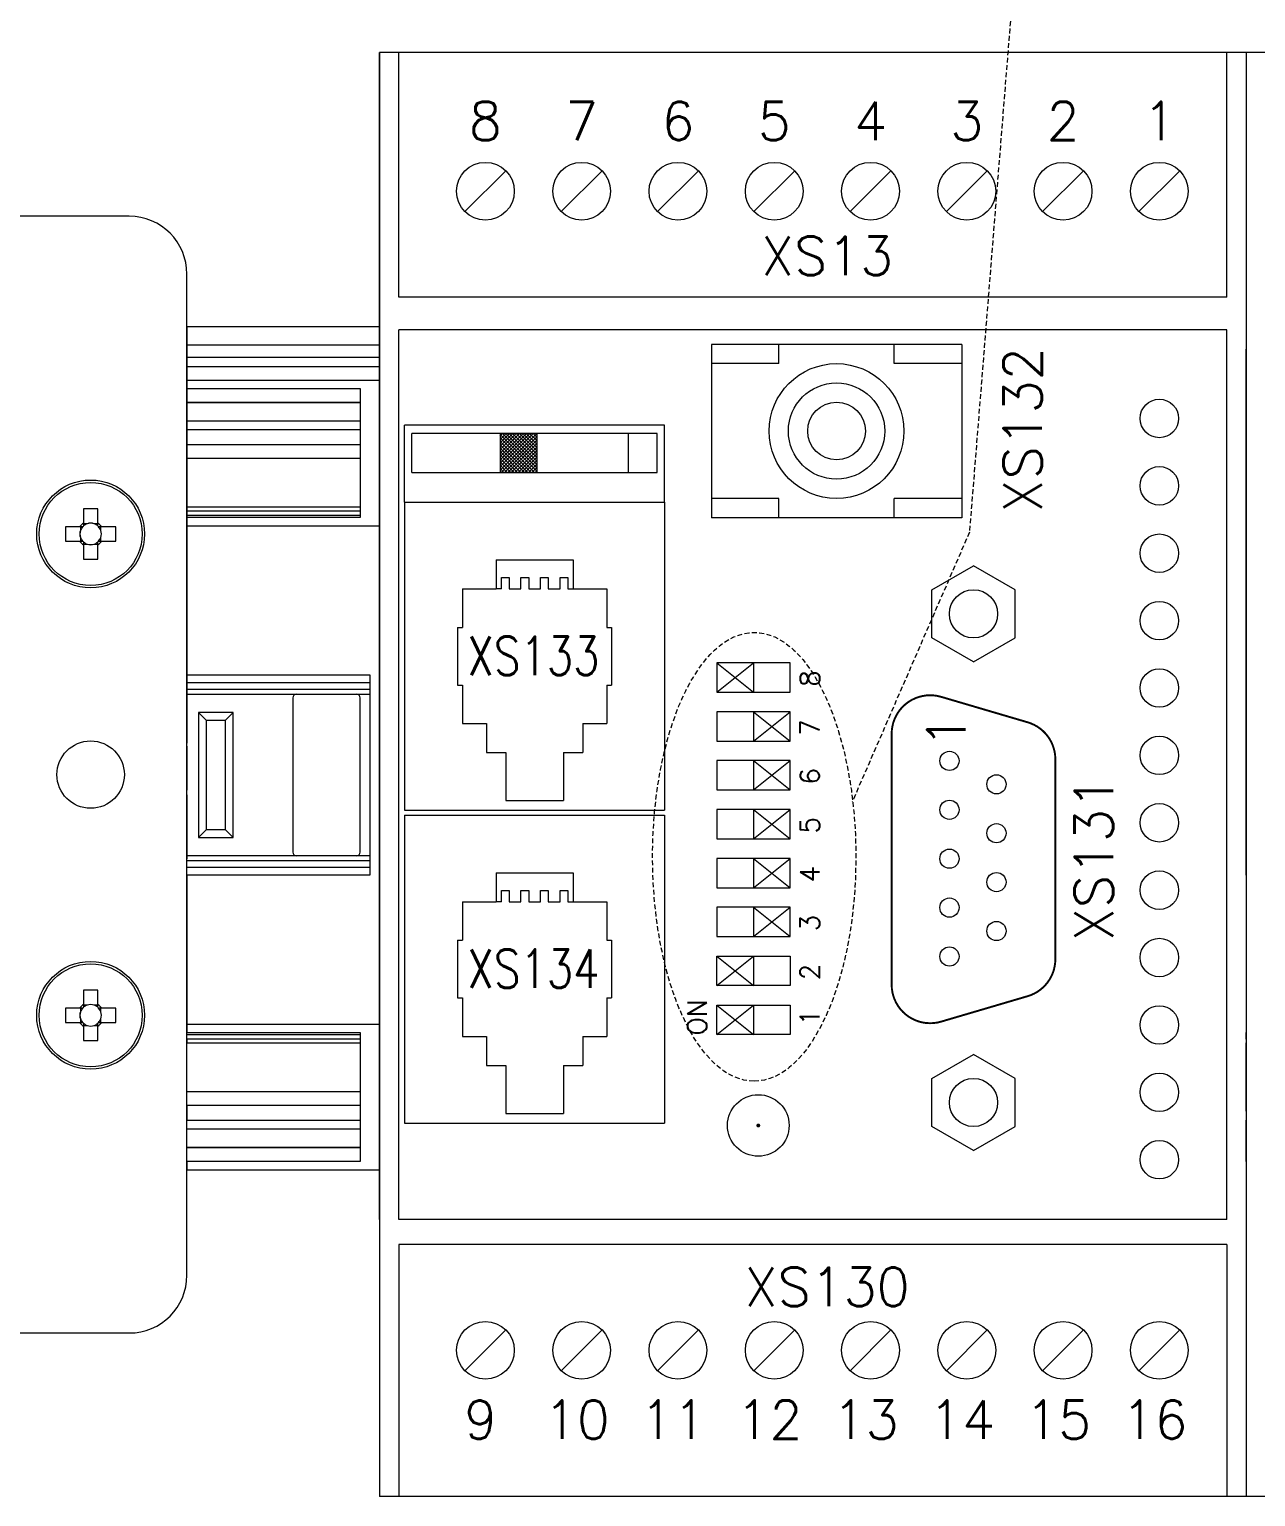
# Model space of a CAD drawing. Extents: x -2993 to 3661, y -4147 to -1441.
# Drawn here: x 2092.6 to 2156.3, y -3647.5 to -3571.3 of the extents above; entities that cross this region are included whole.
import ezdxf
from ezdxf.enums import TextEntityAlignment as Align

# ---------------------------------------------------------------- set-up
doc = ezdxf.new("R2010")
doc.units = 0
doc.header["$LTSCALE"] = 0.1
doc.header["$MEASUREMENT"] = 0
doc.linetypes.add('DASHED', pattern=[19.05, 12.7, -6.35])
doc.layers.get('0').update_dxf_attribs({"linetype": 'CONTINUOUS'})
doc.styles.get("Standard").update_dxf_attribs({"font": 'simplex.shx'})

msp = doc.modelspace()

# ---------------------------------------------------------------- hatches: boundary and pattern name
at = {"lineweight": 13}
h = msp.add_hatch(dxfattribs=at)
h.set_pattern_fill('ANSI37', color=256, angle=180, style=0)
h.set_pattern_definition([(225, (3390.30596, -1324.39629), (0.0883883476, -0.0883883476), []), (315, (3390.30596, -1324.39629), (0.0883883476, 0.0883883476), [])])
h.paths.add_polyline_path([(2117.034, -3594.282), (2118.939, -3594.282), (2118.939, -3592.258), (2117.034, -3592.258)])

# ---------------------------------------------------------------- linework, layer by layer
at = {"linetype": 'DASHED', "lineweight": 13, "ltscale": 0.2}
for p, q in [((2146.814, -3529.828), (2141.408, -3597.388)), ((2141.408, -3597.388), (2135.32, -3611.395))]:
    msp.add_line(p, q, dxfattribs=at)
at = {"lineweight": 13}
for p, q in [((2110.771, -3586.677), (2110.771, -3572.477)), ((2110.771, -3572.477), (2110.771, -3647.477)), ((2110.771, -3572.477), (2110.771, -3647.477)), ((2110.771, -3572.477), (2110.771, -3647.477)), ((2110.771, -3572.477), (2110.771, -3647.477)), ((2110.771, -3572.477), (2110.771, -3647.477)), ((2110.771, -3572.477), (2110.771, -3647.477)), ((2110.771, -3572.477), (2110.771, -3647.477)), ((2110.771, -3572.477), (2110.771, -3647.477)), ((2110.771, -3572.477), (2110.771, -3647.477)), ((2155.771, -3572.477), (2110.771, -3572.477)), ((2155.771, -3572.477), (2110.771, -3572.477)), ((2111.771, -3585.177), (2111.771, -3572.477)), ((2154.771, -3585.177), (2154.771, -3572.477)), ((2155.771, -3572.477), (2155.771, -3647.477)), ((2155.771, -3572.477), (2155.771, -3647.477)), ((2155.771, -3572.477), (2155.771, -3647.477)), ((2155.771, -3572.477), (2155.771, -3647.477)), ((2155.771, -3572.477), (2155.771, -3647.477)), ((2155.771, -3572.477), (2155.771, -3647.477)), ((2155.771, -3572.477), (2155.771, -3647.477)), ((2155.771, -3572.477), (2155.771, -3647.477)), ((2155.771, -3572.477), (2155.771, -3647.477)), ((2155.771, -3572.477), (2155.771, -3647.477)), ((2155.771, -3572.477), (2155.771, -3647.477)), ((2155.771, -3572.477), (2155.771, -3647.477)), ((2155.771, -3572.477), (2155.771, -3647.477)), ((2155.771, -3572.477), (2155.771, -3647.477)), ((2155.771, -3572.477), (2155.771, -3647.477)), ((2155.771, -3572.477), (2155.771, -3647.477)), ((2155.771, -3572.477), (2155.771, -3647.477)), ((2155.771, -3572.477), (2155.771, -3647.477)), ((2155.771, -3572.477), (2155.771, -3647.477)), ((2155.771, -3572.477), (2155.771, -3647.477)), ((2155.771, -3572.477), (2155.771, -3647.477)), ((2155.771, -3572.477), (2155.771, -3647.477)), ((2155.771, -3572.477), (2155.771, -3647.477)), ((2200.771, -3572.477), (2155.771, -3572.477)), ((2200.771, -3572.477), (2155.771, -3572.477)), ((2110.771, -3572.977), (2110.771, -3646.977)), ((2155.771, -3572.977), (2155.771, -3646.977)), ((2155.771, -3572.977), (2155.771, -3646.977)), ((2155.771, -3572.977), (2155.771, -3646.977)), ((2117.332, -3578.616), (2115.21, -3580.737)), ((2122.332, -3578.616), (2120.21, -3580.737)), ((2127.332, -3578.616), (2125.21, -3580.737)), ((2132.332, -3578.616), (2130.21, -3580.737)), ((2137.332, -3578.616), (2135.21, -3580.737)), ((2142.332, -3578.616), (2140.21, -3580.737)), ((2147.332, -3578.616), (2145.21, -3580.737)), ((2152.332, -3578.616), (2150.21, -3580.737)), ((2154.771, -3585.177), (2111.771, -3585.177)), ((2110.771, -3633.077), (2110.771, -3586.877)), ((2111.771, -3633.077), (2111.771, -3586.877)), ((2154.771, -3586.877), (2111.771, -3586.877)), ((2154.771, -3633.077), (2154.771, -3586.877)), ((2141.007, -3587.631), (2128.007, -3587.631)), ((2128.007, -3587.631), (2128.007, -3596.631)), ((2131.507, -3588.631), (2131.507, -3587.631)), ((2137.507, -3588.631), (2137.507, -3587.631)), ((2141.007, -3587.631), (2141.007, -3596.631)), ((2131.507, -3588.631), (2128.007, -3588.631)), ((2141.007, -3588.631), (2137.507, -3588.631)), ((2125.577, -3591.833), (2112.077, -3591.833)), ((2112.077, -3595.827), (2112.077, -3591.833)), ((2125.577, -3595.827), (2125.577, -3591.833)), ((2112.077, -3595.827), (2112.077, -3611.827)), ((2112.077, -3595.827), (2125.577, -3595.827)), ((2125.577, -3595.827), (2125.577, -3611.827)), ((2131.507, -3595.631), (2128.007, -3595.631)), ((2131.507, -3596.631), (2131.507, -3595.631)), ((2137.507, -3596.631), (2137.507, -3595.631)), ((2141.007, -3595.631), (2137.507, -3595.631)), ((2141.007, -3596.631), (2128.007, -3596.631)), ((2116.827, -3598.827), (2120.827, -3598.827)), ((2116.827, -3598.827), (2116.827, -3600.327)), ((2120.827, -3598.827), (2120.827, -3600.327)), ((2139.454, -3600.375), (2141.619, -3599.125)), ((2143.784, -3600.375), (2141.619, -3599.125)), ((2115.077, -3600.327), (2115.077, -3602.327)), ((2115.077, -3600.327), (2116.827, -3600.327)), ((2117.1, -3600.327), (2116.827, -3600.327)), ((2120.554, -3600.327), (2120.827, -3600.327)), ((2120.827, -3600.327), (2122.577, -3600.327)), ((2122.577, -3600.327), (2122.577, -3602.327)), ((2139.454, -3602.875), (2139.454, -3600.375)), ((2143.784, -3602.875), (2143.784, -3600.375)), ((2114.827, -3602.327), (2115.077, -3602.327)), ((2114.827, -3602.327), (2114.827, -3605.327)), ((2122.577, -3602.327), (2122.827, -3602.327)), ((2122.827, -3602.327), (2122.827, -3605.327)), ((2141.619, -3604.125), (2139.454, -3602.875)), ((2141.619, -3604.125), (2143.784, -3602.875)), ((2128.284, -3605.692), (2130.189, -3604.168)), ((2128.284, -3604.168), (2130.189, -3605.692)), ((2114.827, -3605.327), (2115.077, -3605.327)), ((2115.077, -3605.327), (2115.077, -3607.327)), ((2122.577, -3605.327), (2122.827, -3605.327)), ((2122.577, -3605.327), (2122.577, -3607.327)), ((2130.189, -3608.232), (2132.094, -3606.708)), ((2130.189, -3606.708), (2132.094, -3608.232)), ((2115.077, -3607.327), (2116.327, -3607.327)), ((2116.327, -3607.327), (2116.327, -3608.827)), ((2121.327, -3607.327), (2122.577, -3607.327)), ((2121.327, -3607.327), (2121.327, -3608.827)), ((2116.327, -3608.827), (2117.327, -3608.827)), ((2117.327, -3608.827), (2117.327, -3611.327)), ((2120.327, -3608.827), (2120.327, -3611.327)), ((2120.327, -3608.827), (2121.327, -3608.827)), ((2130.189, -3610.772), (2132.094, -3609.248)), ((2130.189, -3609.248), (2132.094, -3610.772)), ((2117.327, -3611.327), (2120.327, -3611.327)), ((2112.077, -3611.827), (2125.577, -3611.827)), ((2112.077, -3612.077), (2125.577, -3612.077)), ((2112.077, -3612.077), (2112.077, -3628.077)), ((2125.577, -3612.077), (2125.577, -3628.077)), ((2130.189, -3613.312), (2132.094, -3611.788)), ((2130.189, -3611.788), (2132.094, -3613.312)), ((2130.189, -3615.852), (2132.094, -3614.328)), ((2130.189, -3614.328), (2132.094, -3615.852)), ((2116.827, -3615.077), (2120.827, -3615.077)), ((2116.827, -3615.077), (2116.827, -3616.577)), ((2120.827, -3615.077), (2120.827, -3616.577)), ((2115.077, -3616.577), (2115.077, -3618.577)), ((2115.077, -3616.577), (2116.827, -3616.577)), ((2117.1, -3616.577), (2116.827, -3616.577)), ((2120.554, -3616.577), (2120.827, -3616.577)), ((2120.827, -3616.577), (2122.577, -3616.577)), ((2122.577, -3616.577), (2122.577, -3618.577)), ((2130.189, -3618.392), (2132.094, -3616.868)), ((2130.189, -3616.868), (2132.094, -3618.392)), ((2114.827, -3618.577), (2115.077, -3618.577)), ((2114.827, -3618.577), (2114.827, -3621.577)), ((2122.577, -3618.577), (2122.827, -3618.577)), ((2122.827, -3618.577), (2122.827, -3621.577)), ((2128.284, -3620.932), (2130.189, -3619.408)), ((2128.284, -3619.408), (2130.189, -3620.932)), ((2114.827, -3621.577), (2115.077, -3621.577)), ((2115.077, -3621.577), (2115.077, -3623.577)), ((2122.577, -3621.577), (2122.577, -3623.577)), ((2122.577, -3621.577), (2122.827, -3621.577)), ((2128.284, -3623.472), (2130.189, -3621.948)), ((2128.284, -3621.948), (2130.189, -3623.472)), ((2115.077, -3623.577), (2116.327, -3623.577)), ((2116.327, -3623.577), (2116.327, -3625.077)), ((2121.327, -3623.577), (2121.327, -3625.077)), ((2121.327, -3623.577), (2122.577, -3623.577)), ((2116.327, -3625.077), (2117.327, -3625.077)), ((2117.327, -3625.077), (2117.327, -3627.577)), ((2120.327, -3625.077), (2121.327, -3625.077)), ((2120.327, -3625.077), (2120.327, -3627.577)), ((2139.454, -3625.755), (2141.619, -3624.505)), ((2143.784, -3625.755), (2141.619, -3624.505)), ((2139.454, -3628.255), (2139.454, -3625.755)), ((2143.784, -3628.255), (2143.784, -3625.755)), ((2112.077, -3628.077), (2125.577, -3628.077)), ((2117.327, -3627.577), (2120.327, -3627.577)), ((2141.619, -3629.505), (2139.454, -3628.255)), ((2141.619, -3629.505), (2143.784, -3628.255)), ((2110.771, -3633.077), (2110.771, -3647.477)), ((2154.771, -3633.077), (2111.771, -3633.077)), ((2154.771, -3634.377), (2111.771, -3634.377)), ((2111.771, -3634.377), (2111.771, -3647.477)), ((2154.771, -3634.377), (2154.771, -3647.477)), ((2117.332, -3638.816), (2115.21, -3640.937)), ((2122.332, -3638.816), (2120.21, -3640.937)), ((2127.332, -3638.816), (2125.21, -3640.937)), ((2132.332, -3638.816), (2130.21, -3640.937)), ((2137.332, -3638.816), (2135.21, -3640.937)), ((2142.332, -3638.816), (2140.21, -3640.937)), ((2147.332, -3638.816), (2145.21, -3640.937)), ((2152.332, -3638.816), (2150.21, -3640.937)), ((2155.771, -3647.477), (2110.771, -3647.477)), ((2200.771, -3647.477), (2155.771, -3647.477))]:
    msp.add_line(p, q, dxfattribs=at)
at = {"color": 7, "linetype": 'Continuous', "lineweight": 13}
for p, q in [((2155.771, -3572.977), (2155.771, -3647.477)), ((2155.771, -3572.977), (2155.771, -3646.977)), ((2155.771, -3572.977), (2155.771, -3599.477)), ((2155.771, -3572.977), (2155.771, -3646.977)), ((2155.771, -3572.977), (2155.771, -3646.977)), ((2155.771, -3572.977), (2155.771, -3599.477)), ((2097.771, -3580.977), (2055.771, -3580.977)), ((2100.771, -3635.977), (2100.771, -3583.977)), ((2100.771, -3586.696), (2110.771, -3586.696)), ((2100.771, -3586.696), (2100.771, -3587.677)), ((2110.771, -3587.658), (2110.771, -3586.677)), ((2110.771, -3587.677), (2110.771, -3586.696)), ((2110.771, -3587.677), (2110.771, -3586.696)), ((2155.771, -3586.696), (2155.771, -3587.677)), ((2100.771, -3587.346), (2100.771, -3588.546)), ((2110.771, -3587.677), (2100.771, -3587.677)), ((2100.771, -3587.677), (2100.771, -3588.296)), ((2100.771, -3589.877), (2100.771, -3587.877)), ((2110.771, -3588.277), (2110.771, -3587.658)), ((2110.771, -3588.296), (2110.771, -3587.677)), ((2110.771, -3588.296), (2110.771, -3587.677)), ((2155.771, -3587.346), (2155.771, -3588.546)), ((2155.771, -3587.677), (2155.771, -3588.296)), ((2155.771, -3589.877), (2155.771, -3587.877)), ((2100.771, -3588.296), (2110.771, -3588.296)), ((2100.771, -3588.796), (2100.771, -3588.296)), ((2100.771, -3588.546), (2100.771, -3599.646)), ((2110.771, -3588.777), (2110.771, -3588.277)), ((2110.771, -3588.796), (2110.771, -3588.296)), ((2110.771, -3588.796), (2110.771, -3588.296)), ((2155.771, -3588.796), (2155.771, -3588.296)), ((2155.771, -3588.546), (2155.771, -3599.646)), ((2110.771, -3588.796), (2100.771, -3588.796)), ((2100.771, -3588.796), (2100.771, -3589.496)), ((2110.771, -3589.477), (2110.771, -3588.777)), ((2110.771, -3589.496), (2110.771, -3588.796)), ((2110.771, -3589.496), (2110.771, -3588.796)), ((2155.771, -3588.796), (2155.771, -3589.496)), ((2100.771, -3589.496), (2110.771, -3589.496)), ((2100.771, -3589.496), (2100.771, -3589.929)), ((2100.771, -3611.377), (2100.771, -3589.877)), ((2100.771, -3589.929), (2109.771, -3589.929)), ((2100.771, -3590.625), (2100.771, -3589.929)), ((2109.771, -3589.929), (2109.771, -3596.614)), ((2110.771, -3597.029), (2110.771, -3589.477)), ((2110.771, -3597.048), (2110.771, -3589.496)), ((2110.771, -3597.048), (2110.771, -3589.496)), ((2155.771, -3589.496), (2155.771, -3589.929)), ((2155.771, -3611.377), (2155.771, -3589.877)), ((2155.771, -3590.625), (2155.771, -3589.929)), ((2100.771, -3590.625), (2109.771, -3590.625)), ((2100.771, -3590.671), (2100.771, -3590.625)), ((2109.771, -3590.671), (2100.771, -3590.671)), ((2100.771, -3591.625), (2100.771, -3590.671)), ((2155.771, -3590.671), (2155.771, -3590.625)), ((2155.771, -3591.625), (2155.771, -3590.671)), ((2109.771, -3591.625), (2100.771, -3591.625)), ((2100.771, -3592.061), (2100.771, -3591.625)), ((2155.771, -3592.061), (2155.771, -3591.625)), ((2109.771, -3592.061), (2100.771, -3592.061)), ((2100.771, -3592.061), (2100.771, -3592.834)), ((2155.771, -3592.061), (2155.771, -3592.834)), ((2100.771, -3592.834), (2109.771, -3592.834)), ((2100.771, -3593.545), (2100.771, -3592.834)), ((2155.771, -3593.545), (2155.771, -3592.834)), ((2100.771, -3593.545), (2109.771, -3593.545)), ((2100.771, -3596.084), (2100.771, -3593.545)), ((2155.771, -3596.084), (2155.771, -3593.545)), ((2095.401, -3596.171), (2095.401, -3596.912)), ((2096.141, -3596.912), (2096.141, -3596.171)), ((2109.771, -3596.084), (2100.771, -3596.084)), ((2100.771, -3596.084), (2100.771, -3596.278)), ((2155.771, -3596.084), (2155.771, -3596.278)), ((2095.595, -3596.949), (2095.401, -3596.949)), ((2096.141, -3596.949), (2095.947, -3596.949)), ((2100.771, -3596.278), (2109.771, -3596.278)), ((2100.771, -3596.521), (2100.771, -3596.278)), ((2109.771, -3596.521), (2100.771, -3596.521)), ((2100.771, -3596.614), (2100.771, -3596.521)), ((2109.771, -3596.614), (2100.771, -3596.614)), ((2100.771, -3596.614), (2100.771, -3597.048)), ((2155.771, -3596.521), (2155.771, -3596.278)), ((2155.771, -3596.614), (2155.771, -3596.521)), ((2155.771, -3596.614), (2155.771, -3597.048)), ((2095.206, -3597.107), (2094.465, -3597.107)), ((2095.244, -3597.107), (2095.244, -3597.301)), ((2095.244, -3597.653), (2095.244, -3597.847)), ((2096.298, -3597.301), (2096.298, -3597.107)), ((2096.298, -3597.847), (2096.298, -3597.653)), ((2097.077, -3597.107), (2096.336, -3597.107)), ((2100.771, -3597.048), (2110.771, -3597.048)), ((2100.771, -3597.048), (2100.771, -3604.796)), ((2110.771, -3622.925), (2110.771, -3597.029)), ((2110.771, -3622.944), (2110.771, -3597.048)), ((2110.771, -3622.944), (2110.771, -3597.048)), ((2155.771, -3597.048), (2155.771, -3604.796)), ((2094.465, -3597.847), (2095.206, -3597.847)), ((2095.401, -3598.004), (2095.595, -3598.004)), ((2095.401, -3598.042), (2095.401, -3598.783)), ((2095.947, -3598.004), (2096.141, -3598.004)), ((2096.141, -3598.783), (2096.141, -3598.042)), ((2096.336, -3597.847), (2097.077, -3597.847)), ((2100.771, -3599.646), (2100.771, -3601.146)), ((2155.771, -3599.646), (2155.771, -3601.146)), ((2100.771, -3601.146), (2100.771, -3602.646)), ((2155.771, -3601.146), (2155.771, -3602.646)), ((2100.771, -3602.646), (2100.771, -3603.546)), ((2155.771, -3602.646), (2155.771, -3603.546)), ((2100.771, -3603.546), (2100.771, -3604.466)), ((2155.771, -3603.546), (2155.771, -3604.466)), ((2100.771, -3604.466), (2100.771, -3605.007)), ((2155.771, -3604.466), (2155.771, -3605.007)), ((2100.771, -3604.796), (2110.271, -3604.796)), ((2100.771, -3605.196), (2100.771, -3604.796)), ((2100.771, -3605.007), (2100.771, -3605.021)), ((2100.771, -3605.021), (2100.771, -3606.546)), ((2100.771, -3605.196), (2110.271, -3605.196)), ((2100.771, -3605.559), (2100.771, -3605.196)), ((2110.271, -3604.796), (2110.271, -3615.196)), ((2110.271, -3604.796), (2110.271, -3615.196)), ((2155.771, -3605.196), (2155.771, -3604.796)), ((2155.771, -3605.007), (2155.771, -3605.021)), ((2155.771, -3605.021), (2155.771, -3606.546)), ((2155.771, -3605.559), (2155.771, -3605.196)), ((2110.271, -3605.559), (2100.771, -3605.559)), ((2100.771, -3605.796), (2100.771, -3605.559)), ((2100.771, -3605.796), (2110.271, -3605.796)), ((2100.771, -3614.196), (2100.771, -3605.796)), ((2106.271, -3605.996), (2106.271, -3613.996)), ((2109.771, -3613.996), (2109.771, -3605.996)), ((2155.771, -3605.796), (2155.771, -3605.559)), ((2155.771, -3614.196), (2155.771, -3605.796)), ((2100.771, -3606.546), (2100.771, -3607.146)), ((2101.371, -3606.746), (2101.771, -3607.146)), ((2101.371, -3606.746), (2101.371, -3613.246)), ((2103.171, -3606.746), (2101.371, -3606.746)), ((2102.771, -3607.146), (2103.171, -3606.746)), ((2103.171, -3613.246), (2103.171, -3606.746)), ((2155.771, -3606.546), (2155.771, -3607.146)), ((2100.771, -3607.146), (2100.771, -3608.346)), ((2101.771, -3607.146), (2101.771, -3612.846)), ((2101.771, -3607.146), (2102.771, -3607.146)), ((2102.771, -3612.846), (2102.771, -3607.146)), ((2155.771, -3607.146), (2155.771, -3608.346)), ((2100.771, -3608.496), (2100.771, -3608.346)), ((2155.771, -3608.496), (2155.771, -3608.346)), ((2100.771, -3608.496), (2100.771, -3610.789)), ((2155.771, -3608.496), (2155.771, -3610.789)), ((2100.771, -3611.025), (2100.771, -3610.789)), ((2100.771, -3611.025), (2100.771, -3611.946)), ((2155.771, -3611.025), (2155.771, -3610.789)), ((2155.771, -3611.025), (2155.771, -3611.946)), ((2100.771, -3611.946), (2100.771, -3612.846)), ((2155.771, -3611.946), (2155.771, -3612.846)), ((2100.771, -3612.846), (2100.771, -3614.346)), ((2101.771, -3612.846), (2101.371, -3613.246)), ((2102.771, -3612.846), (2101.771, -3612.846)), ((2103.171, -3613.246), (2102.771, -3612.846)), ((2155.771, -3612.846), (2155.771, -3614.346)), ((2101.371, -3613.246), (2103.171, -3613.246)), ((2110.271, -3614.196), (2100.771, -3614.196)), ((2100.771, -3614.432), (2100.771, -3614.196)), ((2100.771, -3614.432), (2110.271, -3614.432)), ((2100.771, -3614.796), (2100.771, -3614.432)), ((2155.771, -3614.432), (2155.771, -3614.196)), ((2155.771, -3614.796), (2155.771, -3614.432)), ((2110.271, -3614.796), (2100.771, -3614.796)), ((2100.771, -3615.196), (2100.771, -3614.796)), ((2110.271, -3615.196), (2100.771, -3615.196)), ((2100.771, -3615.196), (2100.771, -3622.944)), ((2155.771, -3615.196), (2155.771, -3614.796)), ((2155.771, -3615.196), (2155.771, -3622.944)), ((2155.771, -3620.477), (2155.771, -3637.16)), ((2155.771, -3620.477), (2155.771, -3637.16)), ((2095.401, -3621.171), (2095.401, -3621.912)), ((2096.141, -3621.912), (2096.141, -3621.171)), ((2095.206, -3622.107), (2094.465, -3622.107)), ((2095.244, -3622.107), (2095.244, -3622.301)), ((2095.595, -3621.949), (2095.401, -3621.949)), ((2096.141, -3621.949), (2095.947, -3621.949)), ((2096.298, -3622.301), (2096.298, -3622.107)), ((2097.077, -3622.107), (2096.336, -3622.107)), ((2094.465, -3622.847), (2095.206, -3622.847)), ((2095.244, -3622.653), (2095.244, -3622.847)), ((2096.298, -3622.847), (2096.298, -3622.653)), ((2096.336, -3622.847), (2097.077, -3622.847)), ((2110.771, -3630.477), (2110.771, -3622.925)), ((2095.401, -3623.004), (2095.595, -3623.004)), ((2095.401, -3623.042), (2095.401, -3623.783)), ((2095.947, -3623.004), (2096.141, -3623.004)), ((2096.141, -3623.783), (2096.141, -3623.042)), ((2100.771, -3622.944), (2110.771, -3622.944)), ((2100.771, -3622.944), (2100.771, -3623.377)), ((2100.771, -3623.377), (2109.771, -3623.377)), ((2100.771, -3623.471), (2100.771, -3623.377)), ((2100.771, -3623.471), (2109.771, -3623.471)), ((2100.771, -3623.713), (2100.771, -3623.471)), ((2109.771, -3623.377), (2109.771, -3630.062)), ((2110.771, -3630.496), (2110.771, -3622.944)), ((2110.771, -3630.496), (2110.771, -3622.944)), ((2155.771, -3622.944), (2155.771, -3623.377)), ((2155.771, -3623.471), (2155.771, -3623.377)), ((2155.771, -3623.713), (2155.771, -3623.471)), ((2109.771, -3623.713), (2100.771, -3623.713)), ((2100.771, -3623.713), (2100.771, -3623.908)), ((2100.771, -3623.908), (2109.771, -3623.908)), ((2100.771, -3626.446), (2100.771, -3623.908)), ((2155.771, -3623.713), (2155.771, -3623.908)), ((2155.771, -3626.446), (2155.771, -3623.908)), ((2109.771, -3626.446), (2100.771, -3626.446)), ((2100.771, -3627.461), (2100.771, -3626.446)), ((2100.771, -3627.157), (2100.771, -3626.446)), ((2155.771, -3627.461), (2155.771, -3626.446)), ((2155.771, -3627.157), (2155.771, -3626.446)), ((2109.771, -3627.157), (2100.771, -3627.157)), ((2100.771, -3627.157), (2100.771, -3627.931)), ((2155.771, -3627.157), (2155.771, -3627.931)), ((2100.771, -3627.931), (2109.771, -3627.931)), ((2100.771, -3628.367), (2100.771, -3627.931)), ((2155.771, -3628.367), (2155.771, -3627.931)), ((2100.771, -3628.367), (2109.771, -3628.367)), ((2100.771, -3629.321), (2100.771, -3628.367)), ((2155.771, -3629.321), (2155.771, -3628.367)), ((2100.771, -3629.321), (2109.771, -3629.321)), ((2100.771, -3629.366), (2100.771, -3629.321)), ((2109.771, -3629.366), (2100.771, -3629.366)), ((2100.771, -3630.062), (2100.771, -3629.366)), ((2155.771, -3629.366), (2155.771, -3629.321)), ((2155.771, -3630.062), (2155.771, -3629.366)), ((2109.771, -3630.062), (2100.771, -3630.062)), ((2100.771, -3630.062), (2100.771, -3630.496)), ((2100.771, -3630.496), (2110.771, -3630.496)), ((2155.771, -3630.062), (2155.771, -3630.496)), ((2055.771, -3638.977), (2097.771, -3638.977)), ((2155.771, -3641.831), (2155.771, -3646.977)), ((2155.771, -3641.831), (2155.771, -3646.977))]:
    msp.add_line(p, q, dxfattribs=at)
at = {"linetype": 'Continuous', "lineweight": 13}
for p, q in [((2125.198, -3592.258), (2112.448, -3592.258)), ((2112.448, -3594.282), (2112.448, -3592.258)), ((2117.034, -3592.258), (2117.034, -3594.282)), ((2118.939, -3592.258), (2118.939, -3594.282)), ((2123.698, -3594.282), (2123.698, -3592.258)), ((2125.198, -3594.282), (2125.198, -3592.258)), ((2112.448, -3594.282), (2125.198, -3594.282)), ((2117.1, -3599.743), (2117.506, -3599.743)), ((2117.1, -3600.327), (2117.1, -3599.743)), ((2117.506, -3599.743), (2117.506, -3600.327)), ((2118.116, -3599.743), (2118.522, -3599.743)), ((2118.116, -3600.327), (2118.116, -3599.743)), ((2118.522, -3599.743), (2118.522, -3600.327)), ((2119.132, -3600.327), (2119.132, -3599.743)), ((2119.132, -3599.743), (2119.538, -3599.743)), ((2119.538, -3599.743), (2119.538, -3600.327)), ((2120.148, -3599.743), (2120.554, -3599.743)), ((2120.148, -3600.327), (2120.148, -3599.743)), ((2120.554, -3599.743), (2120.554, -3600.327)), ((2117.506, -3600.327), (2118.116, -3600.327)), ((2118.522, -3600.327), (2119.132, -3600.327)), ((2119.538, -3600.327), (2120.148, -3600.327)), ((2132.094, -3604.168), (2128.284, -3604.168)), ((2128.284, -3604.168), (2128.284, -3605.692)), ((2130.189, -3604.168), (2130.189, -3605.692)), ((2132.094, -3605.692), (2132.094, -3604.168)), ((2128.284, -3605.692), (2132.094, -3605.692)), ((2132.094, -3606.708), (2128.284, -3606.708)), ((2128.284, -3606.708), (2128.284, -3608.232)), ((2130.189, -3606.708), (2130.189, -3608.232)), ((2132.094, -3608.232), (2132.094, -3606.708)), ((2128.284, -3608.232), (2132.094, -3608.232)), ((2132.094, -3609.248), (2128.284, -3609.248)), ((2128.284, -3609.248), (2128.284, -3610.772)), ((2130.189, -3609.248), (2130.189, -3610.772)), ((2132.094, -3610.772), (2132.094, -3609.248)), ((2128.284, -3610.772), (2132.094, -3610.772)), ((2132.094, -3611.788), (2128.284, -3611.788)), ((2128.284, -3611.788), (2128.284, -3613.312)), ((2130.189, -3611.788), (2130.189, -3613.312)), ((2132.094, -3613.312), (2132.094, -3611.788)), ((2128.284, -3613.312), (2132.094, -3613.312)), ((2132.094, -3614.328), (2128.284, -3614.328)), ((2128.284, -3614.328), (2128.284, -3615.852)), ((2130.189, -3614.328), (2130.189, -3615.852)), ((2132.094, -3615.852), (2132.094, -3614.328)), ((2117.1, -3616.577), (2117.1, -3615.993)), ((2117.1, -3615.993), (2117.506, -3615.993)), ((2117.506, -3615.993), (2117.506, -3616.577)), ((2118.116, -3615.993), (2118.522, -3615.993)), ((2118.116, -3616.577), (2118.116, -3615.993)), ((2118.522, -3615.993), (2118.522, -3616.577)), ((2119.132, -3616.577), (2119.132, -3615.993)), ((2119.132, -3615.993), (2119.538, -3615.993)), ((2119.538, -3615.993), (2119.538, -3616.577)), ((2120.148, -3616.577), (2120.148, -3615.993)), ((2120.148, -3615.993), (2120.554, -3615.993)), ((2120.554, -3615.993), (2120.554, -3616.577)), ((2128.284, -3615.852), (2132.094, -3615.852)), ((2117.506, -3616.577), (2118.116, -3616.577)), ((2118.522, -3616.577), (2119.132, -3616.577)), ((2119.538, -3616.577), (2120.148, -3616.577)), ((2132.094, -3616.868), (2128.284, -3616.868)), ((2128.284, -3616.868), (2128.284, -3618.392)), ((2130.189, -3616.868), (2130.189, -3618.392)), ((2132.094, -3618.392), (2132.094, -3616.868)), ((2128.284, -3618.392), (2132.094, -3618.392)), ((2128.284, -3619.408), (2132.094, -3619.408)), ((2128.284, -3620.932), (2128.284, -3619.408)), ((2130.189, -3619.408), (2130.189, -3620.932)), ((2132.094, -3619.408), (2132.094, -3620.932)), ((2132.094, -3620.932), (2128.284, -3620.932)), ((2128.284, -3621.948), (2132.094, -3621.948)), ((2128.284, -3623.472), (2128.284, -3621.948)), ((2130.189, -3621.948), (2130.189, -3623.472)), ((2132.094, -3621.948), (2132.094, -3623.472)), ((2132.094, -3623.472), (2128.284, -3623.472))]:
    msp.add_line(p, q, dxfattribs=at)
at = {"lineweight": 13, "const_width": 0.1}
for points in [[(2137.369, -3607.854), (2137.369, -3620.888, 0.500706), (2139.933, -3622.807), (2144.433, -3621.483, 0.332706), (2145.869, -3619.564), (2145.869, -3609.177, 0.332706), (2144.433, -3607.259), (2139.933, -3605.935, 0.500706)], [(2130.493, -3628.199, 1), (2130.393, -3628.199, 1)]]:
    msp.add_lwpolyline(points, format="xyb", close=True, dxfattribs=at)
at = {"lineweight": 13}
for centre, radius in [((2116.271, -3579.677), 1.5), ((2121.271, -3579.677), 1.5), ((2126.271, -3579.677), 1.5), ((2131.271, -3579.677), 1.5), ((2136.271, -3579.677), 1.5), ((2141.271, -3579.677), 1.5), ((2146.271, -3579.677), 1.5), ((2151.271, -3579.677), 1.5), ((2134.507, -3592.131), 2.5), ((2151.271, -3591.477), 1), ((2151.271, -3594.977), 1), ((2151.271, -3598.477), 1), ((2141.619, -3601.625), 1.25), ((2151.271, -3601.977), 1), ((2151.271, -3605.477), 1), ((2151.271, -3608.977), 1), ((2140.369, -3609.263), 0.5), ((2142.81, -3610.48), 0.5), ((2140.369, -3611.803), 0.5), ((2151.271, -3612.477), 1), ((2142.81, -3613.02), 0.5), ((2140.369, -3614.343), 0.5), ((2142.81, -3615.56), 0.5), ((2151.271, -3615.977), 1), ((2140.369, -3616.883), 0.5), ((2142.81, -3618.1), 0.5), ((2140.369, -3619.423), 0.5), ((2140.369, -3619.423), 0.5), ((2151.271, -3619.477), 1), ((2151.271, -3622.977), 1), ((2141.619, -3627.005), 1.25), ((2151.271, -3626.477), 1), ((2130.443, -3628.199), 1.6), ((2151.271, -3629.977), 1), ((2116.271, -3639.877), 1.5), ((2121.271, -3639.877), 1.5), ((2126.271, -3639.877), 1.5), ((2131.271, -3639.877), 1.5), ((2136.271, -3639.877), 1.5), ((2141.271, -3639.877), 1.5), ((2146.271, -3639.877), 1.5), ((2151.271, -3639.877), 1.5)]:
    msp.add_circle(centre, radius, dxfattribs=at)
at = {"linetype": 'Continuous', "lineweight": 13}
for radius in [3.5, 1.5]:
    msp.add_circle((2134.507, -3592.131), radius, dxfattribs=at)
at = {"color": 7, "linetype": 'Continuous', "lineweight": 13}
for centre, radius in [((2095.771, -3597.477), 2.8), ((2095.771, -3597.477), 2.674), ((2095.771, -3609.977), 1.75), ((2095.771, -3622.477), 2.8), ((2095.771, -3622.477), 2.674)]:
    msp.add_circle(centre, radius, dxfattribs=at)
for centre, radius, start, end in [((2097.771, -3583.977), 3, 0, 90), ((2095.771, -3607.078), 10.914, 88.05724, 91.94276), ((2095.771, -3597.477), 0.675, 123.23063, 146.76937), ((2095.771, -3597.477), 0.556, 108.43025, 131.71821), ((2095.771, -3597.477), 0.556, 71.56975, 108.43025), ((2095.771, -3597.477), 0.556, 48.28179, 71.56975), ((2095.771, -3597.477), 0.675, 33.23063, 56.76937), ((2105.419, -3597.477), 10.96, 178.06544, 181.93456), ((2095.771, -3597.477), 0.556, 161.56975, 198.43025), ((2095.771, -3597.477), 0.556, 138.28179, 161.56975), ((2095.771, -3597.477), 0.556, 198.43025, 221.71821), ((2095.771, -3597.477), 0.556, 131.71821, 138.28179), ((2095.771, -3597.477), 0.556, 41.71821, 48.28179), ((2095.771, -3597.477), 0.556, 18.43025, 41.71821), ((2095.771, -3597.477), 0.556, 318.28179, 341.56975), ((2095.771, -3597.477), 0.556, 341.56975, 18.43025), ((2086.106, -3597.477), 10.978, 358.06851, 1.93149), ((2095.771, -3597.477), 0.675, 213.23063, 236.76937), ((2095.771, -3597.477), 0.556, 221.71821, 228.28179), ((2095.771, -3597.477), 0.556, 228.28179, 251.56975), ((2095.771, -3597.477), 0.556, 251.56975, 288.43025), ((2095.771, -3597.477), 0.556, 288.43025, 311.71821), ((2095.771, -3597.477), 0.675, 303.23063, 326.76937), ((2095.771, -3597.477), 0.556, 311.71821, 318.28179), ((2095.771, -3587.782), 11.007, 268.07368, 271.92632), ((2106.471, -3605.996), 0.2, 90, 180), ((2109.571, -3605.996), 0.2, 0, 90), ((2106.471, -3613.996), 0.2, 180, 270), ((2109.571, -3613.996), 0.2, 270, 0), ((2095.771, -3632.078), 10.914, 88.05724, 91.94276), ((2105.419, -3622.477), 10.96, 178.06544, 181.93456), ((2095.771, -3622.477), 0.675, 123.23063, 146.76937), ((2095.771, -3622.477), 0.556, 138.28179, 161.56975), ((2095.771, -3622.477), 0.556, 131.71821, 138.28179), ((2095.771, -3622.477), 0.556, 108.43025, 131.71821), ((2095.771, -3622.477), 0.556, 71.56975, 108.43025), ((2095.771, -3622.477), 0.556, 48.28179, 71.56975), ((2095.771, -3622.477), 0.675, 33.23063, 56.76937), ((2095.771, -3622.477), 0.556, 41.71821, 48.28179), ((2095.771, -3622.477), 0.556, 18.43025, 41.71821), ((2086.106, -3622.477), 10.978, 358.06851, 1.93149), ((2095.771, -3622.477), 0.675, 213.23063, 236.76937), ((2095.771, -3622.477), 0.556, 161.56975, 198.43025), ((2095.771, -3622.477), 0.556, 198.43025, 221.71821), ((2095.771, -3622.477), 0.556, 221.71821, 228.28179), ((2095.771, -3622.477), 0.556, 228.28179, 251.56975), ((2095.771, -3622.477), 0.556, 288.43025, 311.71821), ((2095.771, -3622.477), 0.675, 303.23063, 326.76937), ((2095.771, -3622.477), 0.556, 311.71821, 318.28179), ((2095.771, -3622.477), 0.556, 318.28179, 341.56975), ((2095.771, -3622.477), 0.556, 341.56975, 18.43025), ((2095.771, -3622.477), 0.556, 251.56975, 288.43025), ((2095.771, -3612.782), 11.007, 268.07368, 271.92632), ((2097.771, -3635.977), 3, 270, 0)]:
    msp.add_arc(centre, radius, start, end, dxfattribs=at)
for centre, major_axis, start_param, end_param in [((2095.771, -3597.408), (0, 0.492), 5.913772, 6.652598), ((2095.702, -3597.477), (0.492, 0), 2.77218, 3.511006), ((2095.84, -3597.477), (0.492, 0), 5.913772, 6.652598), ((2095.771, -3597.546), (0, 0.492), 2.77218, 3.511006), ((2095.771, -3622.408), (0, 0.492), 5.913772, 6.652598), ((2095.702, -3622.477), (0.492, 0), 2.77218, 3.511006), ((2095.84, -3622.477), (0.492, 0), 5.913772, 6.652598), ((2095.771, -3622.546), (0, 0.492), 2.77218, 3.511006)]:
    msp.add_ellipse(centre, major_axis=major_axis, ratio=0.990116, start_param=start_param, end_param=end_param, dxfattribs=at)
at = {"linetype": 'DASHED', "lineweight": 13, "ltscale": 0.2}
msp.add_ellipse((2130.231, -3614.245), major_axis=(0, -11.654), ratio=0.453216, dxfattribs=at)
at = {"color": 7, "linetype": 'Continuous', "lineweight": 13}
for points, knots in [([(2095.401, -3596.912), (2095.401, -3596.918), (2095.401, -3596.958), (2095.401, -3597.007), (2095.401, -3597.053), (2095.401, -3597.062)], [0, 0, 0, 0, 0.116744, 0.83938, 1, 1, 1, 1]), ([(2096.141, -3597.062), (2096.141, -3597.053), (2096.141, -3597.007), (2096.141, -3596.958), (2096.141, -3596.918), (2096.141, -3596.912)], [0, 0, 0, 0, 0.16062, 0.883256, 1, 1, 1, 1]), ([(2095.356, -3597.107), (2095.348, -3597.107), (2095.301, -3597.107), (2095.252, -3597.107), (2095.212, -3597.107), (2095.206, -3597.107)], [0, 0, 0, 0, 0.160619, 0.883258, 1, 1, 1, 1]), ([(2096.336, -3597.107), (2096.33, -3597.107), (2096.29, -3597.107), (2096.241, -3597.107), (2096.194, -3597.107), (2096.186, -3597.107)], [0, 0, 0, 0, 0.1167431, 0.8393811, 1, 1, 1, 1]), ([(2095.206, -3597.847), (2095.212, -3597.847), (2095.252, -3597.847), (2095.301, -3597.847), (2095.348, -3597.847), (2095.356, -3597.847)], [0, 0, 0, 0, 0.116742, 0.839381, 1, 1, 1, 1]), ([(2095.401, -3597.892), (2095.401, -3597.9), (2095.401, -3597.947), (2095.401, -3597.996), (2095.401, -3598.036), (2095.401, -3598.042)], [0, 0, 0, 0, 0.160621, 0.883258, 1, 1, 1, 1]), ([(2096.141, -3598.042), (2096.141, -3598.036), (2096.141, -3597.996), (2096.141, -3597.947), (2096.141, -3597.9), (2096.141, -3597.892)], [0, 0, 0, 0, 0.116742, 0.839379, 1, 1, 1, 1]), ([(2096.186, -3597.847), (2096.194, -3597.847), (2096.241, -3597.847), (2096.29, -3597.847), (2096.33, -3597.847), (2096.336, -3597.847)], [0, 0, 0, 0, 0.1606189, 0.8832569, 1, 1, 1, 1]), ([(2095.356, -3622.107), (2095.348, -3622.107), (2095.301, -3622.107), (2095.252, -3622.107), (2095.212, -3622.107), (2095.206, -3622.107)], [0, 0, 0, 0, 0.160619, 0.883258, 1, 1, 1, 1]), ([(2095.401, -3621.912), (2095.401, -3621.918), (2095.401, -3621.958), (2095.401, -3622.007), (2095.401, -3622.053), (2095.401, -3622.062)], [0, 0, 0, 0, 0.116744, 0.83938, 1, 1, 1, 1]), ([(2096.141, -3622.062), (2096.141, -3622.053), (2096.141, -3622.007), (2096.141, -3621.958), (2096.141, -3621.918), (2096.141, -3621.912)], [0, 0, 0, 0, 0.16062, 0.883256, 1, 1, 1, 1]), ([(2096.336, -3622.107), (2096.33, -3622.107), (2096.29, -3622.107), (2096.241, -3622.107), (2096.194, -3622.107), (2096.186, -3622.107)], [0, 0, 0, 0, 0.1167431, 0.8393811, 1, 1, 1, 1]), ([(2095.206, -3622.847), (2095.212, -3622.847), (2095.252, -3622.847), (2095.301, -3622.847), (2095.348, -3622.847), (2095.356, -3622.847)], [0, 0, 0, 0, 0.116742, 0.839381, 1, 1, 1, 1]), ([(2095.401, -3622.892), (2095.401, -3622.9), (2095.401, -3622.947), (2095.401, -3622.996), (2095.401, -3623.036), (2095.401, -3623.042)], [0, 0, 0, 0, 0.160621, 0.883258, 1, 1, 1, 1]), ([(2096.141, -3623.042), (2096.141, -3623.036), (2096.141, -3622.996), (2096.141, -3622.947), (2096.141, -3622.9), (2096.141, -3622.892)], [0, 0, 0, 0, 0.116742, 0.839379, 1, 1, 1, 1]), ([(2096.186, -3622.847), (2096.194, -3622.847), (2096.241, -3622.847), (2096.29, -3622.847), (2096.33, -3622.847), (2096.336, -3622.847)], [0, 0, 0, 0, 0.1606189, 0.8832569, 1, 1, 1, 1])]:
    msp.add_open_spline(points, degree=3, knots=knots, dxfattribs=at)

# ---------------------------------------------------------------- texts
at = {"lineweight": 13}
for s, p in [('8', (2116.271, -3577.029)), ('7', (2121.271, -3577.029)), ('6', (2126.271, -3577.029)), ('5', (2131.271, -3577.029)), ('4', (2136.271, -3577.029)), ('3', (2141.271, -3577.029)), ('2', (2146.271, -3577.029)), ('1', (2151.271, -3577.029)), ('XS13', (2134.021, -3584.029)), ('XS130', (2134.021, -3637.576))]:
    msp.add_text(s, height=2, dxfattribs=at).set_placement(p, align=Align.CENTER)
for s, p in [('XS132', (2144.17, -3592.071)), ('XS131', (2147.869, -3614.331))]:
    msp.add_text(s, height=2, rotation=90, dxfattribs=at).set_placement(p, align=Align.MIDDLE_CENTER)
at = {"lineweight": 13, "width": 0.8}
for s, p in [('XS133', (2118.771, -3603.806)), ('XS134', (2118.771, -3620.056))]:
    msp.add_text(s, height=2, dxfattribs=at).set_placement(p, align=Align.MIDDLE_CENTER)
at = {"linetype": 'Continuous', "lineweight": 13}
for s, p in [('8', (2133.621, -3605.415)), ('7', (2133.621, -3607.955)), ('6', (2133.621, -3610.495)), ('5', (2133.621, -3613.035)), ('4', (2133.621, -3615.575)), ('3', (2133.621, -3618.115)), ('2', (2133.621, -3620.655)), ('ON', (2127.762, -3623.519)), ('1', (2133.621, -3623.003))]:
    msp.add_text(s, height=1, rotation=90, dxfattribs=at).set_placement(p)
at = {"lineweight": 13}
msp.add_text('1', height=2, rotation=90, dxfattribs=at).set_placement((2141.205, -3607.725), align=Align.CENTER)
at = {"lineweight": 13, "text_generation_flag": 6}
for s, p in [('9', (2116.021, -3644.477)), ('10', (2121.021, -3644.477)), ('11', (2126.021, -3644.477)), ('12', (2131.021, -3644.477)), ('13', (2136.021, -3644.477)), ('14', (2141.021, -3644.477)), ('15', (2146.021, -3644.477)), ('16', (2151.021, -3644.477))]:
    msp.add_text(s, height=2, rotation=180, dxfattribs=at).set_placement(p, align=Align.CENTER)

doc.saveas('drawing.dxf')
